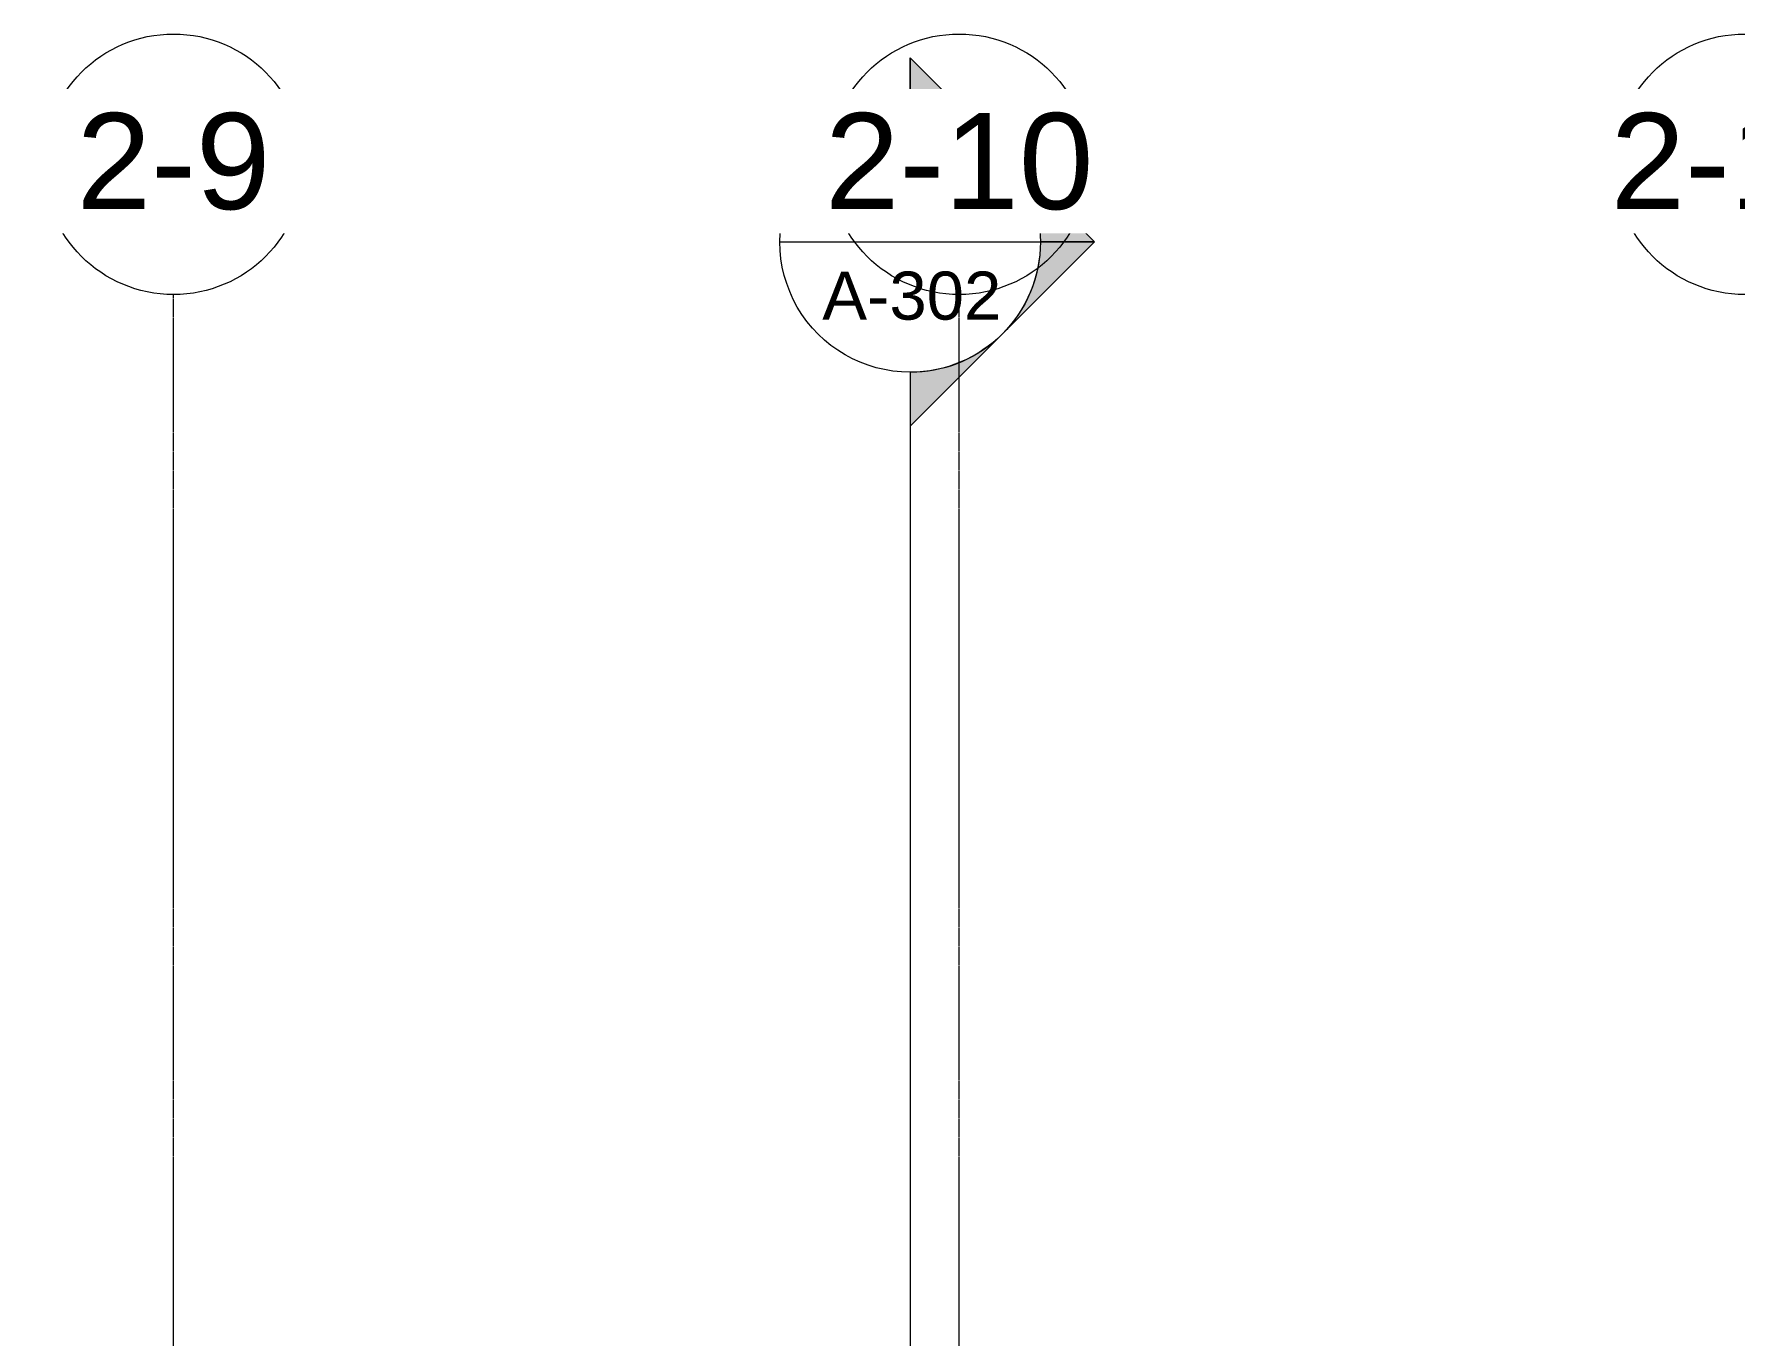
# Model space of a CAD drawing. Header units: inches. Extents: x -23034 to -8448, y -290 to 853.
# Drawn here: x -17159 to -16532, y 190 to 670 of the extents above; entities that cross this region are included whole.
import ezdxf

# ---------------------------------------------------------------- set-up
doc = ezdxf.new("R2010")
doc.units = ezdxf.units.IN
doc.header["$MEASUREMENT"] = 0
doc.linetypes.add('Grid Line 1_2_', pattern=[0.8749999999999999, 0.4999999999999999, -0.125, 0.125, -0.125])
for name, color, linetype, lineweight in [('G-ANNO-SYMB', 111, 'Continuous', 9), ('S-GRID', 1, 'Continuous', 9), ('S-GRID-IDEN', 1, 'Continuous', 9)]:
    doc.layers.add(name, color=color, linetype=linetype, lineweight=lineweight)
doc.styles.add('Arial', font='arial.ttf', dxfattribs={"height": 35.40718562874248})
doc.styles.add('Arial_1', font='arial.ttf', dxfattribs={"height": 17.70359281437124})

# ---------------------------------------------------------------- blocks, each defined once
blk = doc.blocks.new('Grid - Grid Head - Circle-14747-Section 8')
at = {"layer": 'S-GRID-IDEN'}
blk.add_circle((-23085.89022535241, 621.7647821060497), 48, dxfattribs=at)
blk = doc.blocks.new('Section - Section Head - Filled-1526-Section 8')
at = {"layer": 'G-ANNO-SYMB'}
h = blk.add_hatch(color=256, dxfattribs=at)
edge = h.paths.add_edge_path(flags=0)
edge.add_arc((-24148.83531033971, 593.1570754422744), 48.06247118192543, 89.99999999999989, 132.0783950246248, ccw=False)
edge.add_line((-24148.83531033971, 641.2195466242015), (-24148.83531033971, 661.0393264361826))
edge.add_line((-24148.83531033971, 661.0393264361826), (-24181.04422105298, 628.8304157229088))
h = blk.add_hatch(color=256, dxfattribs=at)
edge = h.paths.add_edge_path(flags=0)
edge.add_line((-24182.77643583666, 627.0982009392285), (-24216.71756133361, 593.1570754422744))
edge.add_line((-24216.71756133361, 593.1570754422744), (-24196.83531033971, 593.1570754422743))
edge.add_arc((-24148.83531033971, 593.1570754422737), 47.99999999999782, 135.0000000000001, 179.9999999999995, ccw=False)
h = blk.add_hatch(color=256, dxfattribs=at)
edge = h.paths.add_edge_path(flags=0)
edge.add_arc((-24148.83531033971, 593.1570754422742), 47.99999999999972, 180, 225.000000000001, ccw=False)
edge.add_line((-24196.83531033971, 593.1570754422744), (-24216.71756133361, 593.1570754422744))
edge.add_line((-24216.71756133361, 593.1570754422744), (-24182.77643583666, 559.2159499453201))
h = blk.add_hatch(color=256, dxfattribs=at)
edge = h.paths.add_edge_path(flags=0)
edge.add_line((-24181.04422105298, 557.4837351616395), (-24148.83531033971, 525.2748244483654))
edge.add_line((-24148.83531033971, 525.2748244483654), (-24148.83531033971, 545.0946042603465))
edge.add_arc((-24148.83531033971, 593.1570754422739), 48.06247118192778, 227.9216049753765, 270, ccw=False)
for p, q in [((-24216.71756133361, 593.1570754422744), (-24148.83531033971, 661.0393264361826)), ((-24181.04422105298, 628.8304157229088), (-24148.83531033971, 661.0393264361826)), ((-24148.83531033971, 641.1570754422742), (-24148.83531033971, 661.0393264361826)), ((-24148.83531033971, 661.0393264361826), (-24148.83531033971, 641.2195466242015)), ((-24216.71756133361, 593.1570754422744), (-24182.77643583666, 627.0982009392285)), ((-24216.71756133361, 593.1570754422744), (-24148.83531033971, 525.2748244483657)), ((-24196.83531033971, 593.1570754422743), (-24216.71756133361, 593.1570754422744)), ((-24182.77643583666, 559.2159499453201), (-24216.71756133361, 593.1570754422744)), ((-24216.71756133361, 593.1570754422744), (-24196.83531033971, 593.1570754422744)), ((-24148.83531033971, 525.2748244483654), (-24181.04422105298, 557.4837351616395)), ((-24148.83531033971, 545.1570754422742), (-24148.83531033971, 525.2748244483657)), ((-24148.83531033971, 545.0946042603465), (-24148.83531033971, 525.2748244483654))]:
    blk.add_line(p, q, dxfattribs=at)
for centre, radius, start, end in [((-24148.83531033971, 593.1570754422742), 47.99999999999989, 89.99999999999987, 269.9999999999995), ((-24148.83531033971, 593.1570754422744), 48.06247118192543, 89.9999999999996, 132.0783950246245), ((-24148.83531033971, 593.1570754422742), 47.99999999999994, 269.9999999999996, 89.99999999999993), ((-24148.83531033971, 593.1570754422737), 47.99999999999782, 134.9999999999998, 179.9999999999992), ((-24148.83531033971, 593.1570754422742), 47.99999999999972, 179.9999999999997, 225.0000000000006), ((-24148.83531033971, 593.1570754422739), 48.06247118192778, 227.9216049753762, 269.9999999999996)]:
    blk.add_arc(centre, radius, start, end, dxfattribs=at)

msp = doc.modelspace()

# ---------------------------------------------------------------- linework, layer by layer
at = {"layer": 'G-ANNO-SYMB'}
for p, q in [((-16883.77178406205, 593.157075442274), (-16787.77178406205, 593.157075442274)), ((-16835.77178406206, 545.1570754422745), (-16835.77178406206, -271.6608068449275))]:
    msp.add_line(p, q, dxfattribs=at)
at = {"layer": 'S-GRID', "linetype": 'Grid Line 1_2_'}
for p, q in [((-17107.19863032023, -131.9999999999999), (-17107.19863032023, 573.7647821060501)), ((-17107.19863032023, -131.9999999999999), (-17107.19863032023, 573.7647821060501)), ((-16817.69863032023, -131.9999999999999), (-16817.69863032023, 573.7647821060501)), ((-16817.69863032023, -131.9999999999999), (-16817.69863032023, 573.7647821060501))]:
    msp.add_line(p, q, dxfattribs=at)

# ---------------------------------------------------------------- block references
at = {"layer": 'S-GRID-IDEN'}
for p in [(5978.691595032217, 0), (6268.191595032215, 0), (6557.691595032212, 0)]:
    msp.add_blockref('Grid - Grid Head - Circle-14747-Section 8', p, dxfattribs=at)

# ---------------------------------------------------------------- texts
at = {"layer": 'G-ANNO-SYMB', "insert": (-16835.15704410017, 582.2228362023131), "char_height": 17.70359281437124, "width": 78.62399999999991, "attachment_point": 2, "line_spacing_factor": 0.9385317878468563, "style": 'Arial_1'}
msp.add_mtext('A-302', dxfattribs=at)

# ---------------------------------------------------------------- next in the draw order: texts
at = {"layer": 'S-GRID-IDEN', "char_height": 35.40718562874248, "attachment_point": 2, "line_spacing_factor": 0.9385317878468563, "style": 'Arial', "bg_fill": 3, "box_fill_scale": 1.25, "bg_fill_color": 0, "bg_fill_transparency": 0}
for s, insert, width in [('1-9', (-17107.20785762228, 640.6385190159152), 85.10399999999991), ('1-10', (-16817.70785762228, 640.6385190159152), 117.9359999999999), ('1-11', (-16528.20785762228, 640.6385190159152), 117.9359999999999)]:
    msp.add_mtext(s, dxfattribs=dict(at, insert=insert, width=width))

# ---------------------------------------------------------------- next in the draw order: block references
at = {"layer": 'G-ANNO-SYMB', "extrusion": (0, 0, -1)}
msp.add_blockref('Section - Section Head - Filled-1526-Section 8', (40984.60709440177, 0), dxfattribs=at)
at = {"layer": 'S-GRID-IDEN'}
for p in [(5978.691595032217, 0), (6268.191595032215, 0), (6557.691595032212, 0)]:
    msp.add_blockref('Grid - Grid Head - Circle-14747-Section 8', p, dxfattribs=at)

# ---------------------------------------------------------------- next in the draw order: texts
at = {"layer": 'G-ANNO-SYMB', "insert": (-16835.15704410017, 621.4953245809787), "char_height": 17.70359281437124, "width": 16.41599999999998, "attachment_point": 2, "line_spacing_factor": 0.9385317878468563, "style": 'Arial_1'}
msp.add_mtext('4', dxfattribs=at)

# ---------------------------------------------------------------- next in the draw order: texts
at = {"layer": 'S-GRID-IDEN', "char_height": 35.40718562874248, "attachment_point": 2, "line_spacing_factor": 0.9385317878468563, "style": 'Arial', "bg_fill": 3, "box_fill_scale": 1.25, "bg_fill_color": 0, "bg_fill_transparency": 0}
for s, insert, width in [('2-9', (-17107.20785762228, 640.6385190159152), 85.10399999999991), ('2-10', (-16817.70785762228, 640.6385190159152), 117.9359999999999), ('2-11', (-16528.20785762228, 640.6385190159152), 117.9359999999999)]:
    msp.add_mtext(s, dxfattribs=dict(at, insert=insert, width=width))

doc.saveas('drawing.dxf')
